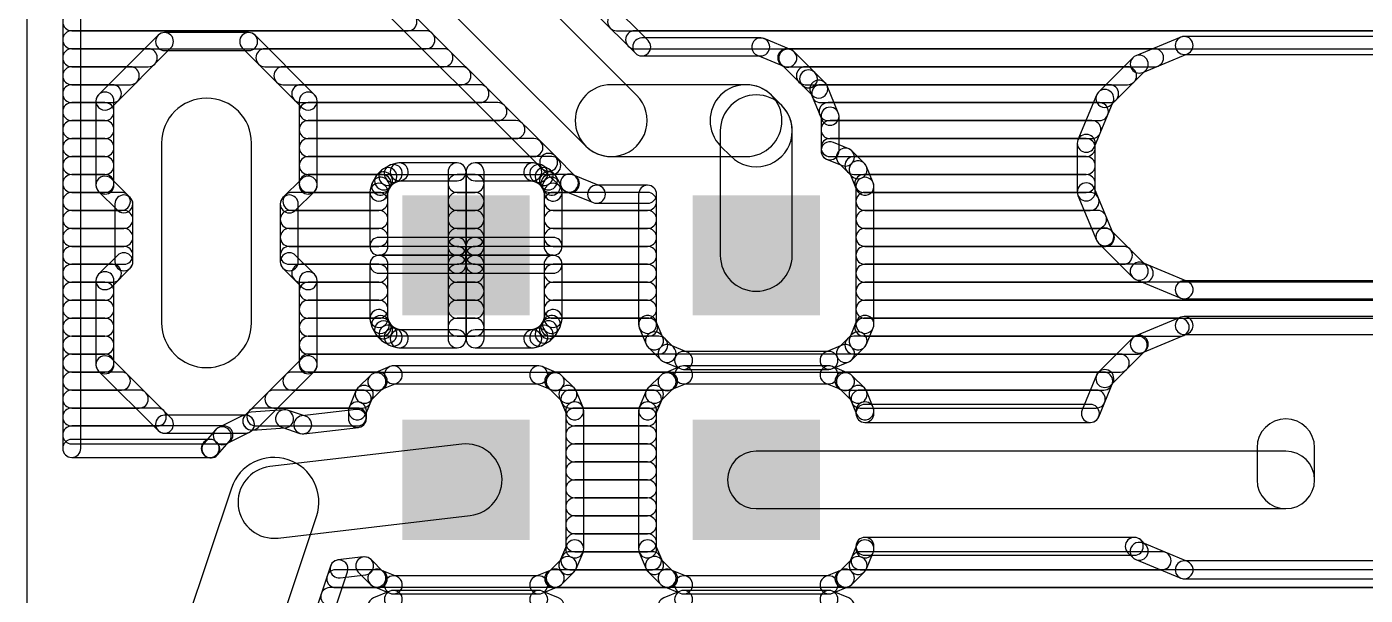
# Model space of a CAD drawing. Extents: x 0 to 96, y 0 to 55.
# Drawn here: x 0 to 18.91, y 15.51 to 23.55 of the extents above; entities that cross this region are included whole.
import ezdxf

# ---------------------------------------------------------------- set-up
doc = ezdxf.new("R2010")
doc.units = 0
doc.layers.add('16', color=174, linetype='CONTINUOUS')
doc.layers.add('20', color=178, linetype='CONTINUOUS')

# ---------------------------------------------------------------- blocks, each defined once
blk = doc.blocks.new('RECT')
blk.add_solid([(-0.5, -0.5), (0.5, -0.5), (-0.5, 0.5), (0.5, 0.5)])

msp = doc.modelspace()

# ---------------------------------------------------------------- linework, layer by layer
at = {"layer": '16'}
for points in [[(0.762, 17.5895), (0.762, 49.2498, 1), (0.508, 49.2498), (0.508, 17.5895, 1)], [(5.3558, 24.4058), (7.8958, 21.8658, 1), (8.6142, 22.5842), (6.0742, 25.1242, 1)], [(8.7762, 23.3562), (7.684, 24.4484, 1), (7.5044, 24.2688), (8.5966, 23.1766, 1)], [(4.7423, 24.0853), (7.2823, 21.5453, 1), (7.4619, 21.7249), (4.9219, 24.2649, 1)], [(0.635, 23.495), (5.3852, 23.495, 1), (5.3852, 23.749), (0.635, 23.749, 1)], [(8.3308, 23.495), (31.9444, 23.495, 1), (31.9444, 23.749), (8.3308, 23.749, 1)], [(0.635, 23.241), (5.6392, 23.241, 1), (5.6392, 23.495), (0.635, 23.495, 1)], [(1.8558, 23.4324), (1.0151, 22.5917, 1), (1.1947, 22.4121), (2.0354, 23.2528, 1)], [(3.1344, 23.4696), (1.9456, 23.4696, 1), (1.9456, 23.2156), (3.1344, 23.2156, 1)], [(4.0649, 22.5917), (3.2242, 23.4324, 1), (3.0446, 23.2528), (3.8853, 22.4121, 1)], [(8.5848, 23.241), (31.4364, 23.241, 1), (31.4364, 23.495), (8.5848, 23.495, 1)], [(10.3671, 23.3934), (8.6864, 23.3934, 1), (8.6864, 23.1394), (10.3671, 23.1394, 1)], [(10.7985, 23.2252), (10.4157, 23.3837, 1), (10.3185, 23.1491), (10.7013, 22.9905, 1)], [(16.3006, 23.4045), (15.6658, 23.1416, 1), (15.763, 22.9069), (16.3978, 23.1699, 1)], [(19.2208, 23.4142), (16.3492, 23.4142, 1), (16.3492, 23.1602), (19.2208, 23.1602, 1)], [(0.635, 22.987), (1.717, 22.987, 1), (1.717, 23.241), (0.635, 23.241, 1)], [(3.363, 22.987), (5.8932, 22.987, 1), (5.8932, 23.241), (3.363, 23.241, 1)], [(10.7351, 22.987), (15.9311, 22.987, 1), (15.9311, 23.241), (10.7351, 23.241, 1)], [(11.1327, 22.9047), (10.8397, 23.1977, 1), (10.6601, 23.0181), (10.9531, 22.7251, 1)], [(15.6246, 23.114), (15.1387, 22.6282, 1), (15.3184, 22.4486), (15.8042, 22.9344, 1)], [(0.635, 22.733), (1.463, 22.733, 1), (1.463, 22.987), (0.635, 22.987, 1)], [(3.617, 22.733), (6.1472, 22.733, 1), (6.1472, 22.987), (3.617, 22.987, 1)], [(10.9978, 22.733), (15.5502, 22.733, 1), (15.5502, 22.987), (10.9978, 22.987, 1)], [(11.2777, 22.7597), (11.1327, 22.9047, 1), (10.9531, 22.7251), (11.0981, 22.5801, 1)], [(11.1699, 22.8149), (11.1699, 22.8149, 1), (10.9159, 22.8149), (10.9159, 22.8149, 1)], [(0.635, 22.479), (1.209, 22.479, 1), (1.209, 22.733), (0.635, 22.733, 1)], [(3.871, 22.479), (6.4012, 22.479, 1), (6.4012, 22.733), (3.871, 22.733, 1)], [(8.255, 21.717), (10.16, 21.717, 1), (10.16, 22.733), (8.255, 22.733, 1)], [(10.6642, 22.4392), (10.5192, 22.5842, 1), (9.8008, 21.8658), (9.9458, 21.7208, 1)], [(11.4637, 22.3357), (11.3052, 22.7185, 1), (11.0705, 22.6213), (11.2291, 22.2385, 1)], [(11.2143, 22.479), (15.2962, 22.479, 1), (15.2962, 22.733), (11.2143, 22.733, 1)], [(0.9779, 22.5019), (0.9779, 21.3131, 1), (1.2319, 21.3131), (1.2319, 22.5019, 1)], [(3.175, 19.3675), (3.175, 21.9075, 1), (1.905, 21.9075), (1.905, 19.3675, 1)], [(4.1021, 21.3131), (4.1021, 22.5019, 1), (3.8481, 22.5019), (3.8481, 21.3131, 1)], [(10.813, 20.32), (10.813, 22.08, 1), (9.797, 22.08), (9.797, 20.32, 1)], [(15.1112, 22.587), (14.8483, 21.9522, 1), (15.0829, 21.855), (15.3459, 22.4898, 1)], [(0.635, 22.225), (1.1049, 22.225, 1), (1.1049, 22.479), (0.635, 22.479, 1)], [(3.9751, 22.225), (6.6552, 22.225, 1), (6.6552, 22.479), (3.9751, 22.479, 1)], [(11.3195, 22.225), (15.1514, 22.225, 1), (15.1514, 22.479), (11.3195, 22.479, 1)], [(11.4734, 21.7987), (11.4734, 22.2871, 1), (11.2194, 22.2871), (11.2194, 21.7987, 1)], [(0.635, 21.971), (1.1049, 21.971, 1), (1.1049, 22.225), (0.635, 22.225, 1)], [(3.9751, 21.971), (6.9092, 21.971, 1), (6.9092, 22.225), (3.9751, 22.225, 1)], [(11.3464, 21.971), (15.0461, 21.971, 1), (15.0461, 22.225), (11.3464, 22.225, 1)], [(0.635, 21.717), (1.1049, 21.717, 1), (1.1049, 21.971), (0.635, 21.971, 1)], [(3.9751, 21.717), (7.1632, 21.717, 1), (7.1632, 21.971), (3.9751, 21.971, 1)], [(11.3464, 21.717), (14.9656, 21.717, 1), (14.9656, 21.971), (11.3464, 21.971, 1)], [(14.8386, 21.9036), (14.8386, 21.2164, 1), (15.0926, 21.2164), (15.0926, 21.9036, 1)], [(7.2823, 21.5453), (7.5753, 21.2523, 1), (7.7549, 21.4319), (7.4619, 21.7249, 1)], [(11.6133, 21.8257), (11.395, 21.9161, 1), (11.2978, 21.6814), (11.5161, 21.591, 1)], [(11.8331, 21.6195), (11.6545, 21.7981, 1), (11.4749, 21.6185), (11.6535, 21.4399, 1)], [(0.635, 21.463), (1.1049, 21.463, 1), (1.1049, 21.717), (0.635, 21.717, 1)], [(3.9751, 21.463), (7.4172, 21.463, 1), (7.4172, 21.717), (3.9751, 21.717, 1)], [(5.0124, 21.524), (4.951, 21.4625, 1), (5.1306, 21.2829), (5.1921, 21.3444, 1)], [(5.114, 21.5877), (5.0388, 21.5442, 1), (5.1657, 21.3242), (5.241, 21.3677, 1)], [(5.2287, 21.6229), (5.1447, 21.6004, 1), (5.2104, 21.355), (5.2944, 21.3775, 1)], [(6.078, 21.6272), (5.2615, 21.6272, 1), (5.2615, 21.3732), (6.078, 21.3732, 1)], [(6.205, 20.447), (6.205, 21.5002, 1), (5.951, 21.5002), (5.951, 20.447, 1)], [(6.205, 21.5002), (6.205, 20.447, 1), (6.459, 20.447), (6.459, 21.5002, 1)], [(7.1485, 21.6272), (6.332, 21.6272, 1), (6.332, 21.3732), (7.1485, 21.3732, 1)], [(7.2653, 21.6004), (7.1813, 21.6229, 1), (7.1156, 21.3775), (7.1996, 21.355, 1)], [(7.3712, 21.5442), (7.2959, 21.5877, 1), (7.169, 21.3677), (7.2442, 21.3242, 1)], [(7.459, 21.4625), (7.3975, 21.524, 1), (7.2179, 21.3444), (7.2794, 21.2829, 1)], [(11.683, 21.463), (14.9656, 21.463, 1), (14.9656, 21.717), (11.683, 21.717, 1)], [(11.9573, 21.3449), (11.8607, 21.5783, 1), (11.626, 21.4811), (11.7227, 21.2477, 1)], [(0.635, 21.209), (1.1049, 21.209, 1), (1.1049, 21.463), (0.635, 21.463, 1)], [(1.0151, 21.2233), (1.2818, 20.9566, 1), (1.4614, 21.1362), (1.1947, 21.4029, 1)], [(3.7982, 20.9566), (4.0649, 21.2233, 1), (3.8853, 21.4029), (3.6186, 21.1362, 1)], [(3.9751, 21.209), (5.0196, 21.209, 1), (5.0196, 21.463), (3.9751, 21.463, 1)], [(4.8746, 21.3303), (4.8521, 21.2463, 1), (5.0975, 21.1806), (5.12, 21.2646, 1)], [(4.9308, 21.4362), (4.8873, 21.3609, 1), (5.1073, 21.234), (5.1508, 21.3092, 1)], [(6.078, 21.209), (6.332, 21.209, 1), (6.332, 21.463), (6.078, 21.463, 1)], [(7.5227, 21.3609), (7.4792, 21.4362, 1), (7.2592, 21.3092), (7.3027, 21.234, 1)], [(7.3904, 21.209), (7.6799, 21.209, 1), (7.6799, 21.463), (7.3904, 21.463, 1)], [(7.5579, 21.2463), (7.5354, 21.3303, 1), (7.29, 21.2646), (7.3125, 21.1806, 1)], [(7.6165, 21.2248), (7.9992, 21.0663, 1), (8.0965, 21.3009), (7.7137, 21.4595, 1)], [(11.8236, 21.209), (14.9656, 21.209, 1), (14.9656, 21.463), (11.8236, 21.463, 1)], [(11.967, 19.3437), (11.967, 21.2963, 1), (11.713, 21.2963), (11.713, 19.3437, 1)], [(0.635, 20.955), (1.336, 20.955, 1), (1.336, 21.209), (0.635, 21.209, 1)], [(3.744, 20.955), (4.9748, 20.955, 1), (4.9748, 21.209), (3.744, 21.209, 1)], [(4.8478, 21.2135), (4.8478, 20.447, 1), (5.1018, 20.447), (5.1018, 21.2135, 1)], [(6.078, 20.955), (6.332, 20.955, 1), (6.332, 21.209), (6.078, 21.209, 1)], [(7.5622, 20.447), (7.5622, 21.2135, 1), (7.3082, 21.2135), (7.3082, 20.447, 1)], [(7.4352, 20.955), (8.77, 20.955, 1), (8.77, 21.209), (7.4352, 21.209, 1)], [(8.0479, 21.0566), (8.77, 21.0566, 1), (8.77, 21.3106), (8.0479, 21.3106, 1)], [(8.643, 21.1836), (8.643, 19.3437, 1), (8.897, 19.3437), (8.897, 21.1836, 1)], [(11.84, 20.955), (15.0213, 20.955, 1), (15.0213, 21.209), (11.84, 21.209, 1)], [(14.8483, 21.1678), (15.1112, 20.533, 1), (15.3459, 20.6302), (15.0829, 21.265, 1)], [(1.2446, 21.0464), (1.2446, 20.2286, 1), (1.4986, 20.2286), (1.4986, 21.0464, 1)], [(3.8354, 20.2286), (3.8354, 21.0464, 1), (3.5814, 21.0464), (3.5814, 20.2286, 1)], [(0.635, 20.701), (1.3716, 20.701, 1), (1.3716, 20.955), (0.635, 20.955, 1)], [(3.7084, 20.701), (4.9748, 20.701, 1), (4.9748, 20.955), (3.7084, 20.955, 1)], [(6.078, 20.701), (6.332, 20.701, 1), (6.332, 20.955), (6.078, 20.955, 1)], [(7.4352, 20.701), (8.77, 20.701, 1), (8.77, 20.955), (7.4352, 20.955, 1)], [(11.84, 20.701), (15.1265, 20.701, 1), (15.1265, 20.955), (11.84, 20.955, 1)], [(0.635, 20.447), (1.3716, 20.447, 1), (1.3716, 20.701), (0.635, 20.701, 1)], [(3.7084, 20.447), (4.9748, 20.447, 1), (4.9748, 20.701), (3.7084, 20.701, 1)], [(6.078, 20.447), (6.332, 20.447, 1), (6.332, 20.701), (6.078, 20.701, 1)], [(7.4352, 20.447), (8.77, 20.447, 1), (8.77, 20.701), (7.4352, 20.701, 1)], [(11.84, 20.447), (15.2362, 20.447, 1), (15.2362, 20.701), (11.84, 20.701, 1)], [(15.1387, 20.4918), (15.6246, 20.0059, 1), (15.8042, 20.1856), (15.3184, 20.6714, 1)], [(0.635, 20.193), (1.3716, 20.193, 1), (1.3716, 20.447), (0.635, 20.447, 1)], [(3.7084, 20.193), (6.078, 20.193, 1), (6.078, 20.447), (3.7084, 20.447, 1)], [(4.9748, 20.32), (6.078, 20.32, 1), (6.078, 20.574), (4.9748, 20.574, 1)], [(6.332, 20.574), (6.078, 20.574, 1), (6.078, 20.32), (6.332, 20.32, 1)], [(5.951, 20.447), (5.951, 20.193, 1), (6.205, 20.193), (6.205, 20.447, 1)], [(6.459, 20.193), (6.459, 20.447, 1), (6.205, 20.447), (6.205, 20.193, 1)], [(6.332, 20.32), (7.4352, 20.32, 1), (7.4352, 20.574), (6.332, 20.574, 1)], [(6.332, 20.193), (8.77, 20.193, 1), (8.77, 20.447), (6.332, 20.447, 1)], [(11.84, 20.193), (15.4902, 20.193, 1), (15.4902, 20.447), (11.84, 20.447, 1)], [(1.2818, 20.3184), (1.0151, 20.0517, 1), (1.1947, 19.8721), (1.4614, 20.1388, 1)], [(4.0649, 20.0517), (3.7982, 20.3184, 1), (3.6186, 20.1388), (3.8853, 19.8721, 1)], [(6.078, 20.32), (4.9748, 20.32, 1), (4.9748, 20.066), (6.078, 20.066, 1)], [(4.8478, 20.193), (4.8478, 19.4265, 1), (5.1018, 19.4265), (5.1018, 20.193, 1)], [(6.205, 19.1398), (6.205, 20.193, 1), (5.951, 20.193), (5.951, 19.1398, 1)], [(6.078, 20.066), (6.332, 20.066, 1), (6.332, 20.32), (6.078, 20.32, 1)], [(6.205, 20.193), (6.205, 19.1398, 1), (6.459, 19.1398), (6.459, 20.193, 1)], [(7.4352, 20.32), (6.332, 20.32, 1), (6.332, 20.066), (7.4352, 20.066, 1)], [(7.5622, 19.4265), (7.5622, 20.193, 1), (7.3082, 20.193), (7.3082, 19.4265, 1)], [(0.635, 19.939), (1.209, 19.939, 1), (1.209, 20.193), (0.635, 20.193, 1)], [(0.9779, 19.9619), (0.9779, 18.7731, 1), (1.2319, 18.7731), (1.2319, 19.9619, 1)], [(3.871, 19.939), (4.9748, 19.939, 1), (4.9748, 20.193), (3.871, 20.193, 1)], [(4.1021, 18.7731), (4.1021, 19.9619, 1), (3.8481, 19.9619), (3.8481, 18.7731, 1)], [(6.078, 19.939), (6.332, 19.939, 1), (6.332, 20.193), (6.078, 20.193, 1)], [(7.4352, 19.939), (8.77, 19.939, 1), (8.77, 20.193), (7.4352, 20.193, 1)], [(11.84, 19.939), (15.7862, 19.939, 1), (15.7862, 20.193), (11.84, 20.193, 1)], [(15.6658, 19.9784), (16.3006, 19.7155, 1), (16.3978, 19.9501), (15.763, 20.2131, 1)], [(0.635, 19.685), (1.1049, 19.685, 1), (1.1049, 19.939), (0.635, 19.939, 1)], [(3.9751, 19.685), (4.9748, 19.685, 1), (4.9748, 19.939), (3.9751, 19.939, 1)], [(6.078, 19.685), (6.332, 19.685, 1), (6.332, 19.939), (6.078, 19.939, 1)], [(7.4352, 19.685), (8.77, 19.685, 1), (8.77, 19.939), (7.4352, 19.939, 1)], [(11.84, 19.685), (24.8028, 19.685, 1), (24.8028, 19.939), (11.84, 19.939, 1)], [(16.3492, 19.7058), (19.2208, 19.7058, 1), (19.2208, 19.9598), (16.3492, 19.9598, 1)], [(0.635, 19.431), (1.1049, 19.431, 1), (1.1049, 19.685), (0.635, 19.685, 1)], [(3.9751, 19.431), (4.9748, 19.431, 1), (4.9748, 19.685), (3.9751, 19.685, 1)], [(6.078, 19.431), (6.332, 19.431, 1), (6.332, 19.685), (6.078, 19.685, 1)], [(7.4352, 19.431), (8.77, 19.431, 1), (8.77, 19.685), (7.4352, 19.685, 1)], [(11.84, 19.431), (24.6816, 19.431, 1), (24.6816, 19.685), (11.84, 19.685, 1)], [(4.8521, 19.3937), (4.8746, 19.3097, 1), (5.12, 19.3754), (5.0975, 19.4594, 1)], [(7.5354, 19.3097), (7.5579, 19.3937, 1), (7.3125, 19.4594), (7.29, 19.3754, 1)], [(0.635, 19.177), (1.1049, 19.177, 1), (1.1049, 19.431), (0.635, 19.431, 1)], [(3.9751, 19.177), (5.0196, 19.177, 1), (5.0196, 19.431), (3.9751, 19.431, 1)], [(4.8873, 19.279), (4.9308, 19.2038, 1), (5.1508, 19.3307), (5.1073, 19.406, 1)], [(4.951, 19.1774), (5.0124, 19.116, 1), (5.1921, 19.2956), (5.1306, 19.3571, 1)], [(5.0388, 19.0958), (5.114, 19.0523, 1), (5.241, 19.2723), (5.1657, 19.3158, 1)], [(5.1447, 19.0396), (5.2287, 19.0171, 1), (5.2944, 19.2625), (5.2104, 19.285, 1)], [(6.078, 19.177), (6.332, 19.177, 1), (6.332, 19.431), (6.078, 19.431, 1)], [(7.1813, 19.0171), (7.2653, 19.0396, 1), (7.1996, 19.285), (7.1156, 19.2625, 1)], [(7.2959, 19.0523), (7.3712, 19.0958, 1), (7.2442, 19.3158), (7.169, 19.2723, 1)], [(7.3975, 19.116), (7.459, 19.1774, 1), (7.2794, 19.3571), (7.2179, 19.2956, 1)], [(7.4792, 19.2038), (7.5227, 19.279, 1), (7.3027, 19.406), (7.2592, 19.3307, 1)], [(7.3904, 19.177), (8.7864, 19.177, 1), (8.7864, 19.431), (7.3904, 19.431, 1)], [(8.6527, 19.2951), (8.7493, 19.0617, 1), (8.984, 19.1589), (8.8873, 19.3923, 1)], [(11.8607, 19.0617), (11.9573, 19.2951, 1), (11.7227, 19.3923), (11.626, 19.1589, 1)], [(11.8236, 19.177), (16.2932, 19.177, 1), (16.2932, 19.431), (11.8236, 19.431, 1)], [(16.3006, 19.4445), (15.6658, 19.1816, 1), (15.763, 18.9469), (16.3978, 19.2099, 1)], [(19.2208, 19.4542), (16.3492, 19.4542, 1), (16.3492, 19.2002), (19.2208, 19.2002, 1)], [(0.635, 18.923), (1.1049, 18.923, 1), (1.1049, 19.177), (0.635, 19.177, 1)], [(3.9751, 18.923), (8.927, 18.923, 1), (8.927, 19.177), (3.9751, 19.177, 1)], [(5.2615, 19.0128), (6.078, 19.0128, 1), (6.078, 19.2668), (5.2615, 19.2668, 1)], [(6.332, 19.0128), (7.1485, 19.0128, 1), (7.1485, 19.2668), (6.332, 19.2668, 1)], [(8.7769, 19.0205), (8.9555, 18.8419, 1), (9.1351, 19.0215), (8.9565, 19.2001, 1)], [(11.6545, 18.8419), (11.8331, 19.0205, 1), (11.6535, 19.2001), (11.4749, 19.0215, 1)], [(11.683, 18.923), (15.7002, 18.923, 1), (15.7002, 19.177), (11.683, 19.177, 1)], [(15.6246, 19.154), (15.1387, 18.6682, 1), (15.3184, 18.4886), (15.8042, 18.9744, 1)], [(0.635, 18.669), (1.1049, 18.669, 1), (1.1049, 18.923), (0.635, 18.923, 1)], [(3.9751, 18.669), (15.4462, 18.669, 1), (15.4462, 18.923), (3.9751, 18.923, 1)], [(8.9967, 18.8143), (9.2301, 18.7177, 1), (9.3273, 18.9523), (9.0939, 19.049, 1)], [(9.2787, 18.708), (11.3313, 18.708, 1), (11.3313, 18.962), (9.2787, 18.962, 1)], [(11.3799, 18.7177), (11.6133, 18.8143, 1), (11.5161, 19.049), (11.2827, 18.9523, 1)], [(1.0151, 18.6833), (1.8558, 17.8426, 1), (2.0354, 18.0222), (1.1947, 18.8629, 1)], [(3.2684, 17.8867), (4.0649, 18.6833, 1), (3.8853, 18.8629), (3.0888, 18.0663, 1)], [(5.1301, 18.7473), (4.8967, 18.6507, 1), (4.9939, 18.416), (5.2273, 18.5127, 1)], [(7.2313, 18.757), (5.1787, 18.757, 1), (5.1787, 18.503), (7.2313, 18.503, 1)], [(7.5133, 18.6507), (7.2799, 18.7473, 1), (7.1827, 18.5127), (7.4161, 18.416, 1)], [(9.2301, 18.7473), (8.9967, 18.6507, 1), (9.0939, 18.416), (9.3273, 18.5127, 1)], [(11.3313, 18.757), (9.2787, 18.757, 1), (9.2787, 18.503), (11.3313, 18.503, 1)], [(11.6133, 18.6507), (11.3799, 18.7473, 1), (11.2827, 18.5127), (11.5161, 18.416, 1)], [(0.635, 18.415), (1.336, 18.415, 1), (1.336, 18.669), (0.635, 18.669, 1)], [(3.744, 18.415), (4.9662, 18.415, 1), (4.9662, 18.669), (3.744, 18.669, 1)], [(4.8555, 18.6231), (4.6769, 18.4445, 1), (4.8565, 18.2649), (5.0351, 18.4435, 1)], [(7.4438, 18.415), (9.0662, 18.415, 1), (9.0662, 18.669), (7.4438, 18.669, 1)], [(7.7331, 18.4445), (7.5545, 18.6231, 1), (7.3749, 18.4435), (7.5535, 18.2649, 1)], [(8.9555, 18.6231), (8.7769, 18.4445, 1), (8.9565, 18.2649), (9.1351, 18.4435, 1)], [(11.5438, 18.415), (15.2135, 18.415, 1), (15.2135, 18.669), (11.5438, 18.669, 1)], [(11.8331, 18.4445), (11.6545, 18.6231, 1), (11.4749, 18.4435), (11.6535, 18.2649, 1)], [(15.1112, 18.627), (14.9068, 18.1334, 1), (15.1414, 18.0362), (15.3459, 18.5298, 1)], [(0.635, 18.161), (1.59, 18.161, 1), (1.59, 18.415), (0.635, 18.415, 1)], [(3.49, 18.161), (4.739, 18.161, 1), (4.739, 18.415), (3.49, 18.415, 1)], [(4.6493, 18.4033), (4.5527, 18.1699, 1), (4.7873, 18.0727), (4.884, 18.3061, 1)], [(7.8573, 18.1699), (7.7607, 18.4033, 1), (7.526, 18.3061), (7.6227, 18.0727, 1)], [(7.671, 18.161), (8.839, 18.161, 1), (8.839, 18.415), (7.671, 18.415, 1)], [(8.7493, 18.4033), (8.6527, 18.1699, 1), (8.8873, 18.0727), (8.984, 18.3061, 1)], [(11.9573, 18.1699), (11.8607, 18.4033, 1), (11.626, 18.3061), (11.7227, 18.0727, 1)], [(11.771, 18.161), (15.1083, 18.161, 1), (15.1083, 18.415), (11.771, 18.415, 1)], [(0.635, 17.907), (1.844, 17.907, 1), (1.844, 18.161), (0.635, 18.161, 1)], [(3.236, 17.907), (4.67, 17.907, 1), (4.67, 18.161), (3.236, 18.161, 1)], [(4.543, 18.1213), (4.543, 18.0138, 1), (4.797, 18.0138), (4.797, 18.1213, 1)], [(7.867, 16.1687), (7.867, 18.1213, 1), (7.613, 18.1213), (7.613, 16.1687, 1)], [(7.74, 17.907), (8.77, 17.907, 1), (8.77, 18.161), (7.74, 18.161, 1)], [(8.643, 18.1213), (8.643, 16.1687, 1), (8.897, 16.1687), (8.897, 18.1213, 1)], [(11.967, 18.0848), (11.967, 18.1213, 1), (11.713, 18.1213), (11.713, 18.0848, 1)], [(15.0241, 18.2118), (11.84, 18.2118, 1), (11.84, 17.9578), (15.0241, 17.9578, 1)], [(1.9456, 17.8054), (3.0897, 17.8054, 1), (3.0897, 18.0594), (1.9456, 18.0594, 1)], [(3.0329, 18.046), (2.7053, 17.8822, 1), (2.8189, 17.655), (3.1465, 17.8188, 1)], [(3.6325, 18.1361), (3.1696, 18.1032, 1), (3.1876, 17.8499), (3.6505, 17.8828, 1)], [(3.9392, 18.0441), (3.6817, 18.1299, 1), (3.6013, 17.8889), (3.8589, 17.8031, 1)], [(4.6552, 18.14), (3.8843, 18.0497, 1), (3.9138, 17.7975), (4.6848, 17.8877, 1)], [(18.1914, 17.145), (18.1914, 17.6, 1), (17.3786, 17.6), (17.3786, 17.145, 1)], [(0.635, 17.653), (2.7849, 17.653, 1), (2.7849, 17.907), (0.635, 17.907, 1)], [(2.6662, 17.8518), (2.5042, 17.6651, 1), (2.6961, 17.4987), (2.858, 17.6854, 1)], [(7.74, 17.653), (8.77, 17.653, 1), (8.77, 17.907), (7.74, 17.907, 1)], [(2.5926, 17.7165), (0.635, 17.7165, 1), (0.635, 17.4625), (2.5926, 17.4625, 1)], [(2.69, 17.6717), (2.6824, 17.6793, 1), (2.5028, 17.4997), (2.5104, 17.4921, 1)], [(6.1459, 17.6496), (3.4334, 17.3321, 1), (3.5516, 16.3229), (6.2641, 16.6404, 1)], [(7.74, 17.399), (8.77, 17.399, 1), (8.77, 17.653), (7.74, 17.653, 1)], [(2.8901, 17.0283), (1.9376, 14.1708, 1), (3.1424, 13.7692), (4.0949, 16.6267, 1)], [(7.74, 17.145), (8.77, 17.145, 1), (8.77, 17.399), (7.74, 17.399, 1)], [(10.305, 16.7386), (17.785, 16.7386, 1), (17.785, 17.5514), (10.305, 17.5514, 1)], [(7.74, 16.891), (8.77, 16.891, 1), (8.77, 17.145), (7.74, 17.145, 1)], [(7.74, 16.637), (8.77, 16.637, 1), (8.77, 16.891), (7.74, 16.891, 1)], [(7.74, 16.383), (8.77, 16.383, 1), (8.77, 16.637), (7.74, 16.637, 1)], [(7.7607, 15.8867), (7.8573, 16.1201, 1), (7.6227, 16.2173), (7.526, 15.9839, 1)], [(7.74, 16.129), (8.77, 16.129, 1), (8.77, 16.383), (7.74, 16.383, 1)], [(8.6527, 16.1201), (8.7493, 15.8867, 1), (8.984, 15.9839), (8.8873, 16.2173, 1)], [(11.8607, 15.8867), (11.9573, 16.1201, 1), (11.7227, 16.2173), (11.626, 15.9839, 1)], [(11.967, 16.1687), (11.967, 16.2052, 1), (11.713, 16.2052), (11.713, 16.1687, 1)], [(11.84, 16.0782), (15.645, 16.0782, 1), (15.645, 16.3322), (11.84, 16.3322, 1)], [(15.5552, 16.1154), (15.6246, 16.0459, 1), (15.8042, 16.2256), (15.7348, 16.295, 1)], [(15.6658, 16.0184), (16.3006, 15.7555, 1), (16.3978, 15.9901), (15.763, 16.2531, 1)], [(7.671, 15.875), (8.839, 15.875, 1), (8.839, 16.129), (7.671, 16.129, 1)], [(11.771, 15.875), (16.0373, 15.875, 1), (16.0373, 16.129), (11.771, 16.129, 1)], [(3.8289, 13.7402), (4.5309, 15.8463, 1), (4.2899, 15.9266), (3.5879, 13.8206, 1)], [(4.4252, 15.7603), (4.7879, 15.8027, 1), (4.7583, 16.055), (4.3956, 16.0126, 1)], [(4.6833, 15.8391), (4.8555, 15.6669, 1), (5.0351, 15.8465), (4.8629, 16.0187, 1)], [(4.8967, 15.6393), (5.1301, 15.5427, 1), (5.2273, 15.7773), (4.9939, 15.874, 1)], [(7.2799, 15.5427), (7.5133, 15.6393, 1), (7.4161, 15.874), (7.1827, 15.7773, 1)], [(7.5545, 15.6669), (7.7331, 15.8455, 1), (7.5535, 16.0251), (7.3749, 15.8465, 1)], [(8.7769, 15.8455), (8.9555, 15.6669, 1), (9.1351, 15.8465), (8.9565, 16.0251, 1)], [(8.9967, 15.6393), (9.2301, 15.5427, 1), (9.3273, 15.7773), (9.0939, 15.874, 1)], [(11.3799, 15.5427), (11.6133, 15.6393, 1), (11.5161, 15.874), (11.2827, 15.7773, 1)], [(11.6545, 15.6669), (11.8331, 15.8455, 1), (11.6535, 16.0251), (11.4749, 15.8465, 1)], [(16.3492, 15.7458), (19.2208, 15.7458, 1), (19.2208, 15.9998), (16.3492, 15.9998, 1)], [(4.3643, 15.621), (4.9662, 15.621, 1), (4.9662, 15.875), (4.3643, 15.875, 1)], [(5.1787, 15.533), (7.2313, 15.533, 1), (7.2313, 15.787), (5.1787, 15.787, 1)], [(7.4438, 15.621), (9.0662, 15.621, 1), (9.0662, 15.875), (7.4438, 15.875, 1)], [(9.2787, 15.533), (11.3313, 15.533, 1), (11.3313, 15.787), (9.2787, 15.787, 1)], [(11.5438, 15.621), (24.465, 15.621, 1), (24.465, 15.875), (11.5438, 15.875, 1)], [(4.2796, 15.367), (24.465, 15.367, 1), (24.465, 15.621), (4.2796, 15.621, 1)], [(5.1301, 15.5723), (4.8967, 15.4757, 1), (4.9939, 15.241), (5.2273, 15.3377, 1)], [(7.2313, 15.582), (5.1787, 15.582, 1), (5.1787, 15.328), (7.2313, 15.328, 1)], [(7.5133, 15.4757), (7.2799, 15.5723, 1), (7.1827, 15.3377), (7.4161, 15.241, 1)], [(9.2301, 15.5723), (8.9967, 15.4757, 1), (9.0939, 15.241), (9.3273, 15.3377, 1)], [(11.3313, 15.582), (9.2787, 15.582, 1), (9.2787, 15.328), (11.3313, 15.328, 1)], [(11.6133, 15.4757), (11.3799, 15.5723, 1), (11.2827, 15.3377), (11.5161, 15.241, 1)]]:
    msp.add_lwpolyline(points, format="xyb", close=True, dxfattribs=at)
at = {"layer": '20'}
msp.add_line((0, 55), (0, 0), dxfattribs=at)

# ---------------------------------------------------------------- block references
at = {"layer": '16', "xscale": 1.8, "yscale": 1.7}
for p in [(6.205, 20.32), (10.305, 20.32), (6.205, 17.145), (10.305, 17.145)]:
    msp.add_blockref('RECT', p, dxfattribs=at)

doc.saveas('drawing.dxf')
